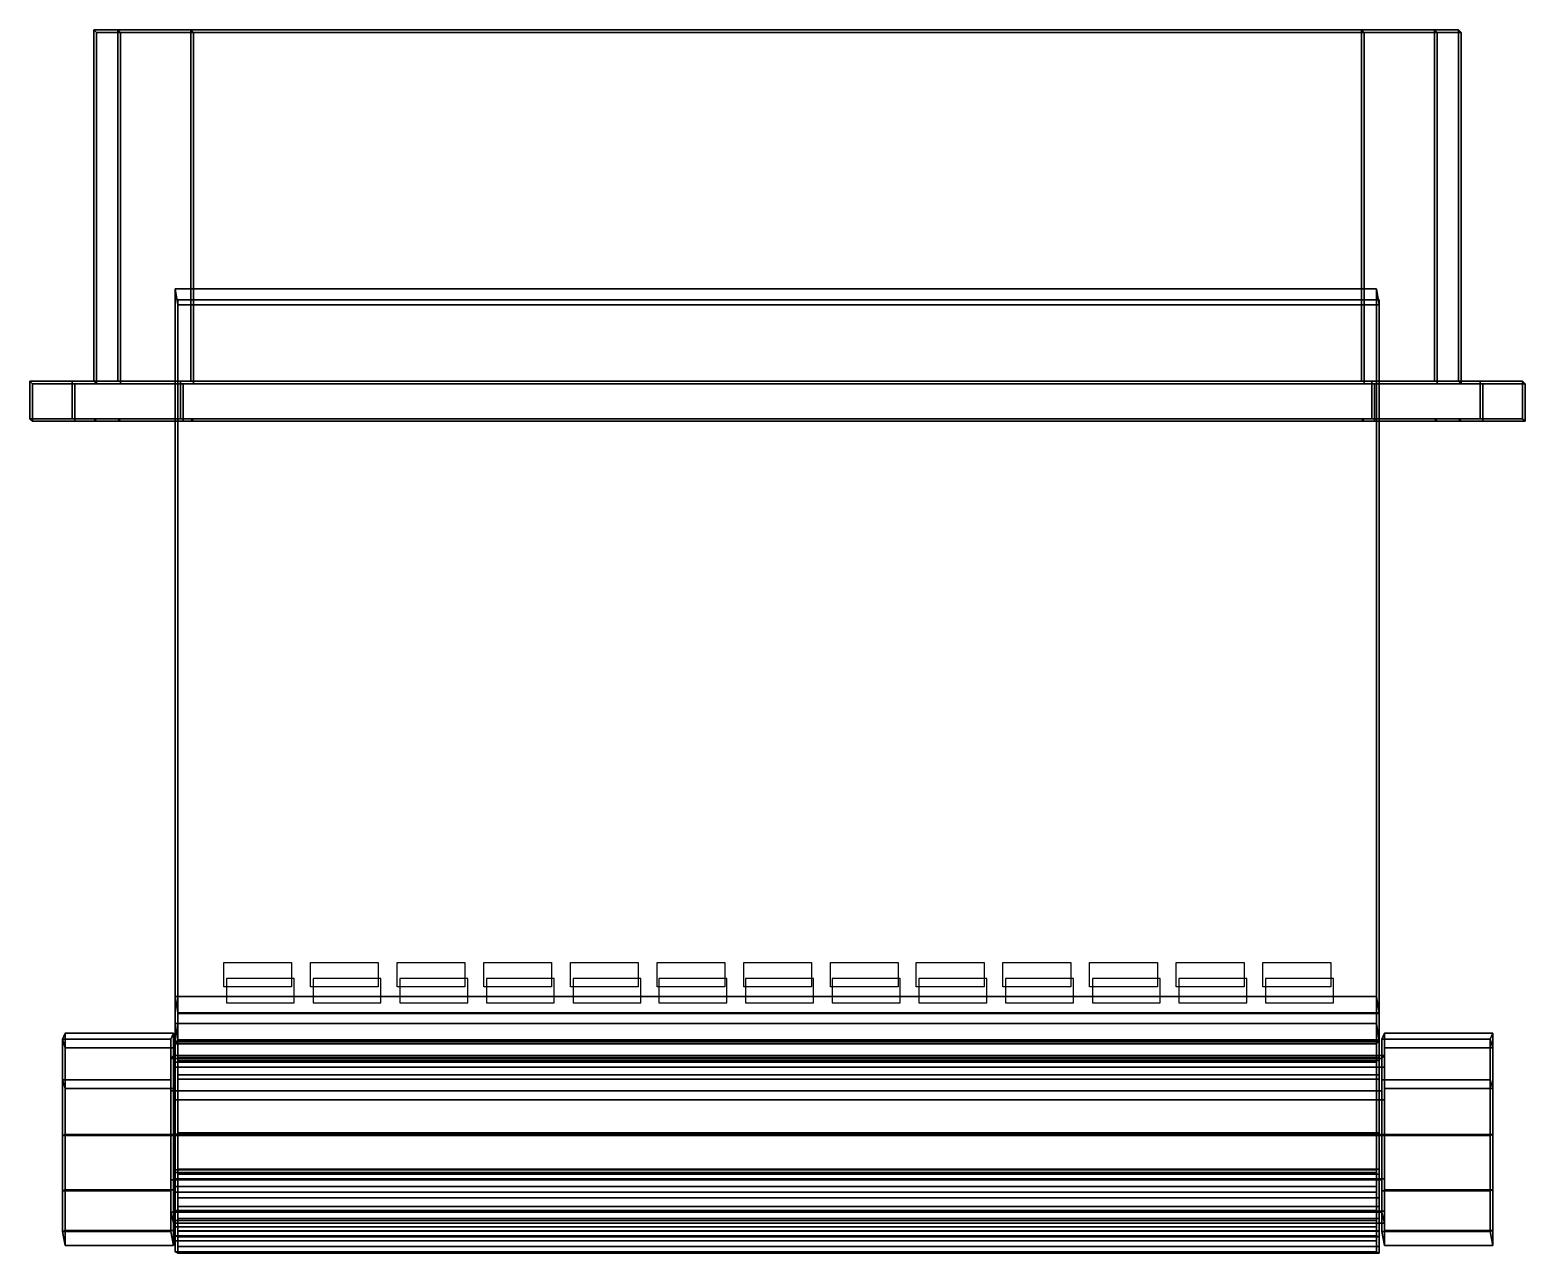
# Model space of a CAD drawing. Extents: x -23 to 23.3, y -27 to 10.8.
import ezdxf

# ---------------------------------------------------------------- set-up
doc = ezdxf.new("R2010")
doc.units = 0
for name, color, linetype in [('COSTURA', 4, 'CONTINUOUS'), ('COURO', 240, 'CONTINUOUS'), ('METAL', 160, 'CONTINUOUS')]:
    doc.layers.add(name, color=color, linetype=linetype)

msp = doc.modelspace()

# ---------------------------------------------------------------- meshes
at = {"layer": 'COSTURA'}
mesh = msp.add_polyface(dxfattribs=at)
corners = [(17.247, -18.038, -0.588), (17.247, -18.788, -0.588), (15.147, -18.788, -0.588), (15.147, -18.038, -0.588), (14.566, -18.038, -0.588), (14.566, -18.788, -0.588), (12.466, -18.788, -0.588), (12.466, -18.038, -0.588), (11.884, -18.038, -0.588), (11.884, -18.788, -0.588), (9.784, -18.788, -0.588), (9.784, -18.038, -0.588), (9.203, -18.038, -0.588), (9.203, -18.788, -0.588), (7.103, -18.788, -0.588), (7.103, -18.038, -0.588), (6.522, -18.038, -0.588), (6.522, -18.788, -0.588), (4.422, -18.788, -0.588), (4.422, -18.038, -0.588), (3.866, -18.038, -0.588), (3.866, -18.788, -0.588), (1.766, -18.788, -0.588), (1.766, -18.038, -0.588), (1.184, -18.038, -0.588), (1.184, -18.788, -0.588), (-0.915, -18.788, -0.588), (-0.915, -18.038, -0.588), (-1.497, -18.038, -0.588), (-1.497, -18.788, -0.588), (-3.597, -18.788, -0.588), (-3.597, -18.038, -0.588), (-4.178, -18.038, -0.588), (-4.178, -18.788, -0.588), (-6.278, -18.788, -0.588), (-6.278, -18.038, -0.588), (-6.859, -18.038, -0.588), (-6.859, -18.788, -0.588), (-8.959, -18.788, -0.588), (-8.959, -18.038, -0.588), (-9.54, -18.038, -0.588), (-9.54, -18.788, -0.588), (-11.64, -18.788, -0.588), (-11.64, -18.038, -0.588), (-12.222, -18.038, -0.588), (-12.222, -18.788, -0.588), (-14.322, -18.788, -0.588), (-14.322, -18.038, -0.588), (-14.903, -18.038, -0.588), (-14.903, -18.788, -0.588), (-17.003, -18.788, -0.588), (-17.003, -18.038, -0.588)]
mesh.append_faces([[corners[k] for k in face] for face in [(0, 1, 2, 3), (4, 5, 6, 7), (8, 9, 10, 11), (12, 13, 14, 15), (16, 17, 18, 19), (20, 21, 22, 23), (24, 25, 26, 27), (28, 29, 30, 31), (32, 33, 34, 35), (36, 37, 38, 39), (40, 41, 42, 43), (44, 45, 46, 47), (48, 49, 50, 51)]])
mesh = msp.add_polyface(dxfattribs=at)
corners = [(-16.92, -18.53, 1.579), (-16.92, -19.279, 1.579), (-14.82, -19.279, 1.579), (-14.82, -18.53, 1.579), (-14.238, -18.53, 1.579), (-14.238, -19.279, 1.579), (-12.139, -19.279, 1.579), (-12.139, -18.53, 1.579), (-11.557, -18.53, 1.579), (-11.557, -19.279, 1.579), (-9.457, -19.279, 1.579), (-9.457, -18.53, 1.579), (-8.876, -18.53, 1.579), (-8.876, -19.279, 1.579), (-6.776, -19.279, 1.579), (-6.776, -18.53, 1.579), (-6.195, -18.53, 1.579), (-6.195, -19.279, 1.579), (-4.095, -19.279, 1.579), (-4.095, -18.53, 1.579), (-3.539, -18.53, 1.579), (-3.539, -19.279, 1.579), (-1.439, -19.279, 1.579), (-1.439, -18.53, 1.579), (-0.857, -18.53, 1.579), (-0.857, -19.279, 1.579), (1.242, -19.279, 1.579), (1.242, -18.53, 1.579), (1.824, -18.53, 1.579), (1.824, -19.279, 1.579), (3.924, -19.279, 1.579), (3.924, -18.53, 1.579), (4.505, -18.53, 1.579), (4.505, -19.279, 1.579), (6.605, -19.279, 1.579), (6.605, -18.53, 1.579), (7.186, -18.53, 1.579), (7.186, -19.279, 1.579), (9.286, -19.279, 1.579), (9.286, -18.53, 1.579), (9.868, -18.53, 1.579), (9.868, -19.279, 1.579), (11.967, -19.279, 1.579), (11.967, -18.53, 1.579), (12.549, -18.53, 1.579), (12.549, -19.279, 1.579), (14.649, -19.279, 1.579), (14.649, -18.53, 1.579), (15.23, -18.53, 1.579), (15.23, -19.279, 1.579), (17.33, -19.279, 1.579), (17.33, -18.53, 1.579)]
mesh.append_faces([[corners[k] for k in face] for face in [(0, 1, 2, 3), (4, 5, 6, 7), (8, 9, 10, 11), (12, 13, 14, 15), (16, 17, 18, 19), (20, 21, 22, 23), (24, 25, 26, 27), (28, 29, 30, 31), (32, 33, 34, 35), (36, 37, 38, 39), (40, 41, 42, 43), (44, 45, 46, 47), (48, 49, 50, 51)]])
at = {"layer": 'COURO'}
mesh = msp.add_polyface(dxfattribs=at)
corners = [(-18.505, -26.641, -1.197), (-18.505, -26.641, -1.197), (-18.505, -26.21, -0.939), (-18.505, -26.21, -0.939), (-18.505, -26.984, -0.211), (-18.505, -26.984, -0.211), (-18.505, -26.491, -0.121), (-18.505, -26.491, -0.121), (-18.422, -20.463, 0.593), (-18.422, -20.463, 0.593), (-18.422, -19.588, 0.639), (-18.422, -19.588, 0.639), (-18.505, -20.464, -1.737), (-18.505, -20.464, -1.737), (-18.505, -21.123, -1.673), (-18.505, -21.123, -1.673), (-18.505, -25.709, -1.49), (-18.505, -25.709, -1.49), (-18.505, -19.919, -1.36), (-18.505, -19.919, -1.36), (-18.505, -20.552, -1.298), (-18.505, -20.552, -1.298), (-18.505, -19.092, -0.577), (-18.505, -19.092, -0.577), (-18.505, 2.793, -0.577), (-18.505, 2.793, -0.577), (-18.505, 2.793, -0.577), (-18.422, 2.301, 0.639), (-18.422, 2.301, 0.639), (-18.422, 2.301, 0.639), (-18.422, -19.613, 0.796), (-18.422, -19.613, 0.796), (-18.422, -20.489, 0.845), (-18.422, -20.489, 0.845), (-18.422, -26.522, 0.898), (-18.422, -26.522, 0.898), (-18.422, -27.022, 0.927), (-18.422, -27.022, 0.927), (-18.422, -26.345, 1.387), (-18.422, -26.345, 1.387), (-18.422, -26.82, 1.552), (-18.422, -26.82, 1.552), (-18.505, -23.347, -2.75), (-18.505, -23.347, -2.75), (-18.505, -24.531, -2.595), (-18.505, -24.531, -2.595), (-18.505, -25.143, -2.371), (-18.505, -25.143, -2.371), (-18.505, -23.379, -2.243), (-18.505, -23.379, -2.243), (-18.505, -21.005, -2.159), (-18.505, -21.005, -2.159), (-18.505, -24.448, -2.102), (-18.505, -24.448, -2.102), (-18.505, -24.959, -1.905), (-18.505, -24.959, -1.905), (-18.505, -26.018, -1.885), (-18.505, -26.018, -1.885), (-18.422, 2.451, 0.796), (-18.422, 2.451, 0.796), (-18.422, 2.451, 0.796), (-18.422, -19.608, 1.544), (-18.422, -19.608, 1.544), (-18.422, 2.451, 1.544), (-18.422, 2.451, 1.544), (-18.422, 2.451, 1.544), (-18.422, -25.951, 2.076), (-18.422, -25.951, 2.076), (-18.422, -21.069, 2.3), (-18.422, -21.069, 2.3), (-18.422, -20.433, 2.356), (-18.422, -20.433, 2.356), (-18.422, -26.332, 2.402), (-18.422, -26.332, 2.402), (-18.422, -25.316, 2.61), (-18.422, -25.316, 2.61), (-18.422, -21.639, 2.684), (-18.422, -21.639, 2.684), (-18.422, -20.975, 2.738), (-18.422, -20.975, 2.738), (-18.422, -21.512, 3.168), (-18.422, -21.512, 3.168), (-18.422, -24.585, 3.493), (-18.422, -24.585, 3.493), (-18.422, -23.301, 3.794), (-18.422, -23.301, 3.794), (-18.422, -24.426, 3.018), (-18.422, -24.426, 3.018), (-18.422, -25.582, 3.035), (-18.422, -25.582, 3.035), (-18.422, -23.32, 3.281), (-18.422, -23.32, 3.281), (18.658, -19.092, -0.577), (18.658, -19.092, -0.577), (18.741, -20.463, 0.593), (18.741, -20.463, 0.593), (18.741, -19.588, 0.639), (18.741, -19.588, 0.639), (18.741, 2.301, 0.639), (18.741, 2.301, 0.639), (18.741, 2.301, 0.639), (18.658, -23.347, -2.75), (18.658, -23.347, -2.75), (18.658, -24.531, -2.595), (18.658, -24.531, -2.595), (18.658, -25.143, -2.371), (18.658, -25.143, -2.371), (18.658, -23.379, -2.243), (18.658, -23.379, -2.243), (18.658, -21.005, -2.159), (18.658, -21.005, -2.159), (18.658, -24.448, -2.102), (18.658, -24.448, -2.102), (18.658, -24.959, -1.905), (18.658, -24.959, -1.905), (18.658, -26.018, -1.885), (18.658, -26.018, -1.885), (18.658, -20.464, -1.737), (18.658, -20.464, -1.737), (18.658, -21.123, -1.673), (18.658, -21.123, -1.673), (18.658, -25.709, -1.49), (18.658, -25.709, -1.49), (18.658, -19.919, -1.36), (18.658, -19.919, -1.36), (18.658, -20.552, -1.298), (18.658, -20.552, -1.298), (18.658, -26.641, -1.197), (18.658, -26.641, -1.197), (18.658, -26.21, -0.939), (18.658, -26.21, -0.939), (18.658, 2.793, -0.577), (18.658, 2.793, -0.577), (18.658, 2.793, -0.577), (18.658, -26.984, -0.211), (18.658, -26.984, -0.211), (18.658, -26.491, -0.121), (18.658, -26.491, -0.121), (18.741, -19.613, 0.796), (18.741, -19.613, 0.796), (18.741, 2.451, 0.796), (18.741, 2.451, 0.796), (18.741, 2.451, 0.796), (18.741, -20.489, 0.845), (18.741, -20.489, 0.845), (18.741, 2.451, 1.544), (18.741, 2.451, 1.544), (18.741, 2.451, 1.544), (18.741, -26.522, 0.898), (18.741, -26.522, 0.898), (18.741, -27.022, 0.927), (18.741, -27.022, 0.927), (18.741, -26.345, 1.387), (18.741, -26.345, 1.387), (18.741, -19.608, 1.544), (18.741, -19.608, 1.544), (18.741, -26.82, 1.552), (18.741, -26.82, 1.552), (18.741, -25.951, 2.076), (18.741, -25.951, 2.076), (18.741, -21.069, 2.3), (18.741, -21.069, 2.3), (18.741, -20.433, 2.356), (18.741, -20.433, 2.356), (18.741, -26.332, 2.402), (18.741, -26.332, 2.402), (18.741, -25.316, 2.61), (18.741, -25.316, 2.61), (18.741, -21.639, 2.684), (18.741, -21.639, 2.684), (18.741, -20.975, 2.738), (18.741, -20.975, 2.738), (18.741, -24.426, 3.018), (18.741, -24.426, 3.018), (18.741, -25.582, 3.035), (18.741, -25.582, 3.035), (18.741, -21.512, 3.168), (18.741, -21.512, 3.168), (18.741, -23.32, 3.281), (18.741, -23.32, 3.281), (18.741, -24.585, 3.493), (18.741, -24.585, 3.493), (18.741, -23.301, 3.794), (18.741, -23.301, 3.794)]
mesh.append_faces([[corners[k] for k in face] for face in [(93, 133, 100, 97), (23, 25, 131, 92), (10, 27, 24, 22), (96, 99, 29, 11), (97, 95, 124, 93), (92, 123, 19, 23), (22, 18, 8, 10), (11, 9, 94, 96), (95, 126, 118, 124), (123, 117, 13, 19), (18, 12, 20, 8), (9, 21, 125, 94), (126, 120, 110, 118), (117, 109, 51, 13), (12, 50, 14, 20), (21, 15, 119, 125), (102, 110, 120, 108), (43, 51, 109, 101), (48, 14, 50, 42), (107, 119, 15, 49), (104, 102, 108, 112), (45, 43, 101, 103), (52, 48, 42, 44), (111, 107, 49, 53), (112, 114, 106, 104), (103, 105, 47, 45), (44, 46, 54, 52), (53, 55, 113, 111), (114, 122, 116, 106), (105, 115, 57, 47), (46, 56, 16, 54), (55, 17, 121, 113), (122, 130, 128, 116), (115, 127, 1, 57), (56, 0, 2, 16), (17, 3, 129, 121), (130, 137, 135, 128), (127, 134, 5, 1), (0, 4, 6, 2), (3, 7, 136, 129), (137, 149, 151, 135), (134, 150, 37, 5), (4, 36, 34, 6), (7, 35, 148, 136), (149, 153, 157, 151), (150, 156, 41, 37), (36, 40, 38, 34), (35, 39, 152, 148), (153, 159, 165, 157), (156, 164, 73, 41), (40, 72, 66, 38), (39, 67, 158, 152), (159, 167, 175, 165), (164, 174, 89, 73), (72, 88, 74, 66), (67, 75, 166, 158), (167, 173, 181, 175), (174, 180, 83, 89), (88, 82, 86, 74), (75, 87, 172, 166), (173, 179, 183, 181), (180, 182, 85, 83), (82, 84, 90, 86), (87, 91, 178, 172), (177, 183, 179, 169), (81, 85, 182, 176), (76, 90, 84, 80), (168, 178, 91, 77), (169, 161, 171, 177), (176, 170, 79, 81), (80, 78, 68, 76), (77, 69, 160, 168), (161, 144, 163, 171), (170, 162, 71, 79), (78, 70, 32, 68), (69, 33, 143, 160), (144, 139, 155, 163), (162, 154, 62, 71), (70, 61, 30, 32), (33, 31, 138, 143), (147, 155, 139, 142), (65, 62, 154, 146), (58, 30, 61, 63), (140, 138, 31, 59), (26, 28, 98, 132), (64, 145, 141, 141), (60, 64, 141, 141)]])
at = {"layer": 'METAL'}
mesh = msp.add_polyface(dxfattribs=at)
corners = [(-23, -1.224, -0.846), (-23, -1.224, -0.846), (-23, -0.064, -0.846), (-23, -0.064, -0.846), (-22.917, -1.302, 1.775), (-22.917, -1.302, 1.775), (-22.917, -0.141, 1.775), (-22.917, -0.141, 1.775), (-21.69, -1.224, -4.19), (-21.69, -1.224, -4.19), (-21.69, -0.064, -4.19), (-21.69, -0.064, -4.19), (-21.607, -1.302, 4.619), (-21.607, -1.302, 4.619), (-21.607, -0.141, 4.619), (-21.607, -0.141, 4.619), (-21.026, -1.224, -0.526), (-21.026, -0.064, -0.526), (-21.026, -0.064, -0.526), (-21.026, 10.8, -0.526), (-21.026, 10.8, -0.526), (-20.943, -1.302, 1.455), (-20.943, -0.141, 1.455), (-20.943, -0.141, 1.455), (-20.943, 10.723, 1.455), (-20.943, 10.723, 1.455), (-20.276, -1.224, -2.776), (-20.276, -0.064, -2.776), (-20.276, -0.064, -2.776), (-20.276, 10.8, -2.776), (-20.276, 10.8, -2.776), (-20.193, -1.302, 3.705), (-20.193, -0.141, 3.705), (-20.193, -0.141, 3.705), (-20.193, 10.723, 3.705), (-20.193, 10.723, 3.705), (-18.346, -1.224, -5), (-18.346, -1.224, -5), (-18.346, -0.064, -5), (-18.346, -0.064, -5), (-18.263, -1.302, 5.929), (-18.263, -1.302, 5.929), (-18.263, -0.141, 5.929), (-18.263, -0.141, 5.929), (-18.026, -1.224, -3.526), (-18.026, -0.064, -3.526), (-18.026, -0.064, -3.526), (-18.026, 10.8, -3.526), (-18.026, 10.8, -3.526), (-17.943, -1.302, 4.455), (-17.943, -0.141, 4.455), (-17.943, -0.141, 4.455), (-17.943, 10.723, 4.455), (-17.943, 10.723, 4.455), (18.199, -1.224, -3.526), (18.199, -0.064, -3.526), (18.199, -0.064, -3.526), (18.199, 10.8, -3.526), (18.199, 10.8, -3.526), (18.282, -1.302, 4.455), (18.282, -0.141, 4.455), (18.282, -0.141, 4.455), (18.282, 10.723, 4.455), (18.282, 10.723, 4.455), (18.519, -1.224, -5), (18.519, -1.224, -5), (18.519, -0.064, -5), (18.519, -0.064, -5), (18.602, -1.302, 5.929), (18.602, -1.302, 5.929), (18.602, -0.141, 5.929), (18.602, -0.141, 5.929), (20.449, -1.224, -2.776), (20.449, -0.064, -2.776), (20.449, -0.064, -2.776), (20.449, 10.8, -2.776), (20.449, 10.8, -2.776), (20.532, -1.302, 3.705), (20.532, -0.141, 3.705), (20.532, -0.141, 3.705), (20.532, 10.723, 3.705), (20.532, 10.723, 3.705), (21.199, -1.224, -0.526), (21.199, -0.064, -0.526), (21.199, -0.064, -0.526), (21.199, 10.8, -0.526), (21.199, 10.8, -0.526), (21.282, -1.302, 1.455), (21.282, -0.141, 1.455), (21.282, -0.141, 1.455), (21.282, 10.723, 1.455), (21.282, 10.723, 1.455), (21.863, -1.224, -4.19), (21.863, -1.224, -4.19), (21.863, -0.064, -4.19), (21.863, -0.064, -4.19), (21.946, -1.302, 4.619), (21.946, -1.302, 4.619), (21.946, -0.141, 4.619), (21.946, -0.141, 4.619), (23.173, -1.224, -0.846), (23.173, -1.224, -0.846), (23.173, -0.064, -0.846), (23.173, -0.064, -0.846), (23.256, -1.302, 1.775), (23.256, -1.302, 1.775), (23.256, -0.141, 1.775), (23.256, -0.141, 1.775)]
mesh.append_faces([[corners[k] for k in face] for face in [(58, 48, 52, 62), (77, 72, 82, 87), (53, 51, 61, 63), (19, 17, 22, 24), (57, 55, 45, 47), (91, 89, 84, 86), (34, 32, 51, 53), (97, 99, 71, 69), (29, 27, 17, 19), (76, 74, 55, 57), (24, 22, 32, 34), (105, 107, 99, 97), (47, 45, 27, 29), (86, 84, 74, 76), (41, 69, 71, 43), (0, 4, 6, 2), (64, 36, 38, 66), (105, 101, 103, 107), (12, 41, 43, 14), (81, 63, 61, 79), (8, 0, 2, 10), (93, 64, 66, 95), (4, 12, 14, 6), (91, 81, 79, 89), (36, 8, 10, 38), (101, 93, 95, 103), (49, 59, 68, 40), (59, 77, 96, 68), (77, 87, 104, 96), (87, 82, 100, 104), (82, 72, 92, 100), (72, 54, 65, 92), (54, 44, 37, 65), (44, 26, 9, 37), (26, 16, 1, 9), (16, 21, 5, 1), (21, 31, 13, 5), (31, 49, 40, 13), (60, 50, 42, 70), (50, 33, 15, 42), (33, 23, 7, 15), (23, 18, 3, 7), (18, 28, 11, 3), (28, 46, 39, 11), (46, 56, 67, 39), (56, 73, 94, 67), (73, 83, 102, 94), (83, 88, 106, 102), (88, 78, 98, 106), (78, 60, 70, 98), (49, 44, 54, 59), (59, 54, 72, 77), (31, 26, 44, 49), (21, 16, 26, 31), (30, 35, 52, 48), (20, 25, 35, 30), (80, 75, 58, 62), (90, 85, 75, 80)]])
mesh = msp.add_polyface(dxfattribs=at)
corners = [(-21.99, -23.381, -2.648), (-21.99, -23.381, -2.648), (-21.99, -25.097, -2.188), (-21.99, -25.097, -2.188), (-21.99, -21.665, -2.188), (-21.99, -21.665, -2.188), (-21.99, -26.354, -0.932), (-21.99, -26.354, -0.932), (-21.99, -20.408, -0.932), (-21.99, -20.408, -0.932), (-21.907, -20.22, 0.746), (-21.907, -20.22, 0.746), (-21.907, -26.786, 0.746), (-21.907, -26.786, 0.746), (-21.907, -26.786, 0.746), (-21.907, -20.68, 1.962), (-21.907, -20.68, 1.962), (-21.907, -26.326, 1.962), (-21.907, -26.326, 1.962), (-21.907, -21.936, 3.219), (-21.907, -21.936, 3.219), (-21.907, -25.07, 3.219), (-21.907, -25.07, 3.219), (-21.907, -23.353, 3.679), (-21.907, -23.353, 3.679), (-18.643, -23.381, -2.648), (-18.643, -23.381, -2.648), (-18.643, -23.381, -2.648), (-18.643, -21.665, -2.188), (-18.643, -21.665, -2.188), (-18.643, -21.665, -2.188), (-18.643, -25.097, -2.188), (-18.643, -25.097, -2.188), (-18.643, -25.097, -2.188), (-18.643, -23.381, -1.96), (-18.643, -23.381, -1.96), (-18.643, -23.381, -1.96), (-18.643, -22.009, -1.592), (-18.643, -22.009, -1.592), (-18.643, -22.009, -1.592), (-18.643, -24.753, -1.592), (-18.643, -24.753, -1.592), (-18.643, -24.753, -1.592), (-18.643, -20.408, -0.932), (-18.643, -20.408, -0.932), (-18.643, -20.408, -0.932), (-18.643, -26.354, -0.932), (-18.643, -26.354, -0.932), (-18.643, -25.758, -0.587), (-18.643, -25.758, -0.587), (-18.643, -21.004, -0.587), (-18.643, -21.004, -0.587), (-18.643, -21.004, -0.587), (-18.56, -26.098, 0.746), (-18.56, -26.098, 0.746), (-18.56, -26.098, 0.746), (-18.56, -26.098, 0.746), (-18.56, -26.786, 0.746), (-18.56, -26.786, 0.746), (-18.56, -26.786, 0.746), (-18.56, -26.786, 0.746), (-18.56, -23.354, 2.99), (-18.56, -23.354, 2.99), (-18.56, -23.354, 2.99), (-18.56, -25.07, 3.219), (-18.56, -25.07, 3.219), (-18.56, -23.353, 3.679), (-18.56, -23.353, 3.679), (-18.56, -23.353, 3.679), (-18.56, -20.908, 0.746), (-18.56, -20.908, 0.746), (-18.56, -20.908, 0.746), (-18.56, -20.22, 0.746), (-18.56, -20.22, 0.746), (-18.56, -20.22, 0.746), (-18.56, -25.73, 1.618), (-18.56, -25.73, 1.618), (-18.56, -25.73, 1.618), (-18.56, -21.276, 1.618), (-18.56, -21.276, 1.618), (-18.56, -20.68, 1.962), (-18.56, -20.68, 1.962), (-18.56, -26.326, 1.962), (-18.56, -26.326, 1.962), (-18.56, -26.326, 1.962), (-18.56, -24.726, 2.623), (-18.56, -24.726, 2.623), (-18.56, -22.28, 2.623), (-18.56, -22.28, 2.623), (-18.56, -22.28, 2.623), (-18.56, -21.936, 3.219), (-18.56, -21.936, 3.219), (-18.56, -21.936, 3.219), (18.826, -23.381, -2.648), (18.826, -23.381, -2.648), (18.826, -25.097, -2.188), (18.826, -25.097, -2.188), (18.826, -21.665, -2.188), (18.826, -21.665, -2.188), (18.826, -23.381, -1.96), (18.826, -23.381, -1.96), (18.826, -22.009, -1.592), (18.826, -22.009, -1.592), (18.826, -24.753, -1.592), (18.826, -24.753, -1.592), (18.826, -26.354, -0.932), (18.826, -26.354, -0.932), (18.826, -20.408, -0.932), (18.826, -20.408, -0.932), (18.826, -25.758, -0.588), (18.826, -25.758, -0.588), (18.826, -21.004, -0.587), (18.826, -21.004, -0.587), (18.909, -26.098, 0.746), (18.909, -26.098, 0.746), (18.909, -26.098, 0.746), (18.909, -26.098, 0.746), (18.909, -20.908, 0.746), (18.909, -20.908, 0.746), (18.909, -20.22, 0.746), (18.909, -20.22, 0.746), (18.909, -26.786, 0.746), (18.909, -26.786, 0.746), (18.909, -26.786, 0.746), (18.909, -26.786, 0.746), (18.909, -21.276, 1.618), (18.909, -21.276, 1.618), (18.909, -25.73, 1.618), (18.909, -25.73, 1.618), (18.909, -20.68, 1.962), (18.909, -20.68, 1.962), (18.909, -26.326, 1.962), (18.909, -26.326, 1.962), (18.909, -22.28, 2.623), (18.909, -22.28, 2.623), (18.909, -24.726, 2.623), (18.909, -24.726, 2.623), (18.909, -23.354, 2.99), (18.909, -23.354, 2.99), (18.909, -25.07, 3.219), (18.909, -25.07, 3.219), (18.909, -21.936, 3.219), (18.909, -21.936, 3.219), (18.909, -23.353, 3.679), (18.909, -23.353, 3.679), (22.173, -23.381, -2.648), (22.173, -23.381, -2.648), (22.173, -25.097, -2.188), (22.173, -25.097, -2.188), (22.173, -21.665, -2.188), (22.173, -21.665, -2.188), (22.173, -20.408, -0.932), (22.173, -20.408, -0.932), (22.173, -26.354, -0.932), (22.173, -26.354, -0.932), (22.256, -20.22, 0.746), (22.256, -20.22, 0.746), (22.256, -26.786, 0.746), (22.256, -26.786, 0.746), (22.256, -26.786, 0.746), (22.256, -20.68, 1.962), (22.256, -20.68, 1.962), (22.256, -26.326, 1.962), (22.256, -26.326, 1.962), (22.256, -21.936, 3.219), (22.256, -21.936, 3.219), (22.256, -25.07, 3.219), (22.256, -25.07, 3.219), (22.256, -23.353, 3.679), (22.256, -23.353, 3.679)]
mesh.append_faces([[corners[k] for k in face] for face in [(136, 138, 61, 85), (128, 136, 85, 75), (115, 128, 75, 53), (110, 116, 54, 48), (104, 110, 48, 40), (100, 104, 40, 34), (102, 100, 34, 37), (112, 102, 37, 50), (118, 112, 50, 69), (126, 118, 69, 78), (134, 126, 78, 87), (138, 134, 87, 61), (4, 0, 23, 19), (146, 150, 165, 169), (166, 168, 144, 140), (24, 22, 64, 66), (162, 166, 140, 132), (22, 18, 82, 64), (157, 162, 132, 123), (18, 13, 57, 82), (153, 158, 124, 106), (14, 7, 46, 58), (147, 153, 106, 96), (7, 3, 31, 46), (145, 147, 96, 94), (3, 1, 25, 31), (149, 145, 94, 98), (1, 5, 28, 25), (151, 149, 98, 108), (5, 9, 43, 28), (155, 151, 108, 120), (9, 11, 72, 43), (160, 155, 120, 130), (11, 16, 80, 72), (164, 160, 130, 142), (16, 20, 90, 80), (168, 164, 142, 144), (20, 24, 66, 90), (139, 143, 137, 135), (143, 141, 133, 137), (141, 129, 125, 133), (129, 119, 117, 125), (119, 107, 111, 117), (107, 97, 101, 111), (97, 93, 99, 101), (93, 95, 103, 99), (95, 105, 109, 103), (105, 122, 114, 109), (121, 131, 127, 113), (131, 139, 135, 127), (68, 65, 86, 63), (65, 84, 77, 86), (83, 59, 55, 76), (60, 47, 49, 56), (47, 33, 42, 49), (32, 26, 35, 41), (27, 29, 38, 36), (30, 45, 52, 39), (44, 73, 70, 51), (74, 81, 79, 71), (81, 92, 89, 79), (91, 67, 62, 88), (163, 159, 154, 154), (163, 154, 148, 167), (167, 148, 146, 169), (152, 161, 165, 150), (152, 156, 161, 161), (6, 12, 17, 17), (6, 17, 21, 2), (2, 21, 23, 0), (15, 8, 4, 19), (15, 10, 8, 8)]])

doc.saveas('drawing.dxf')
